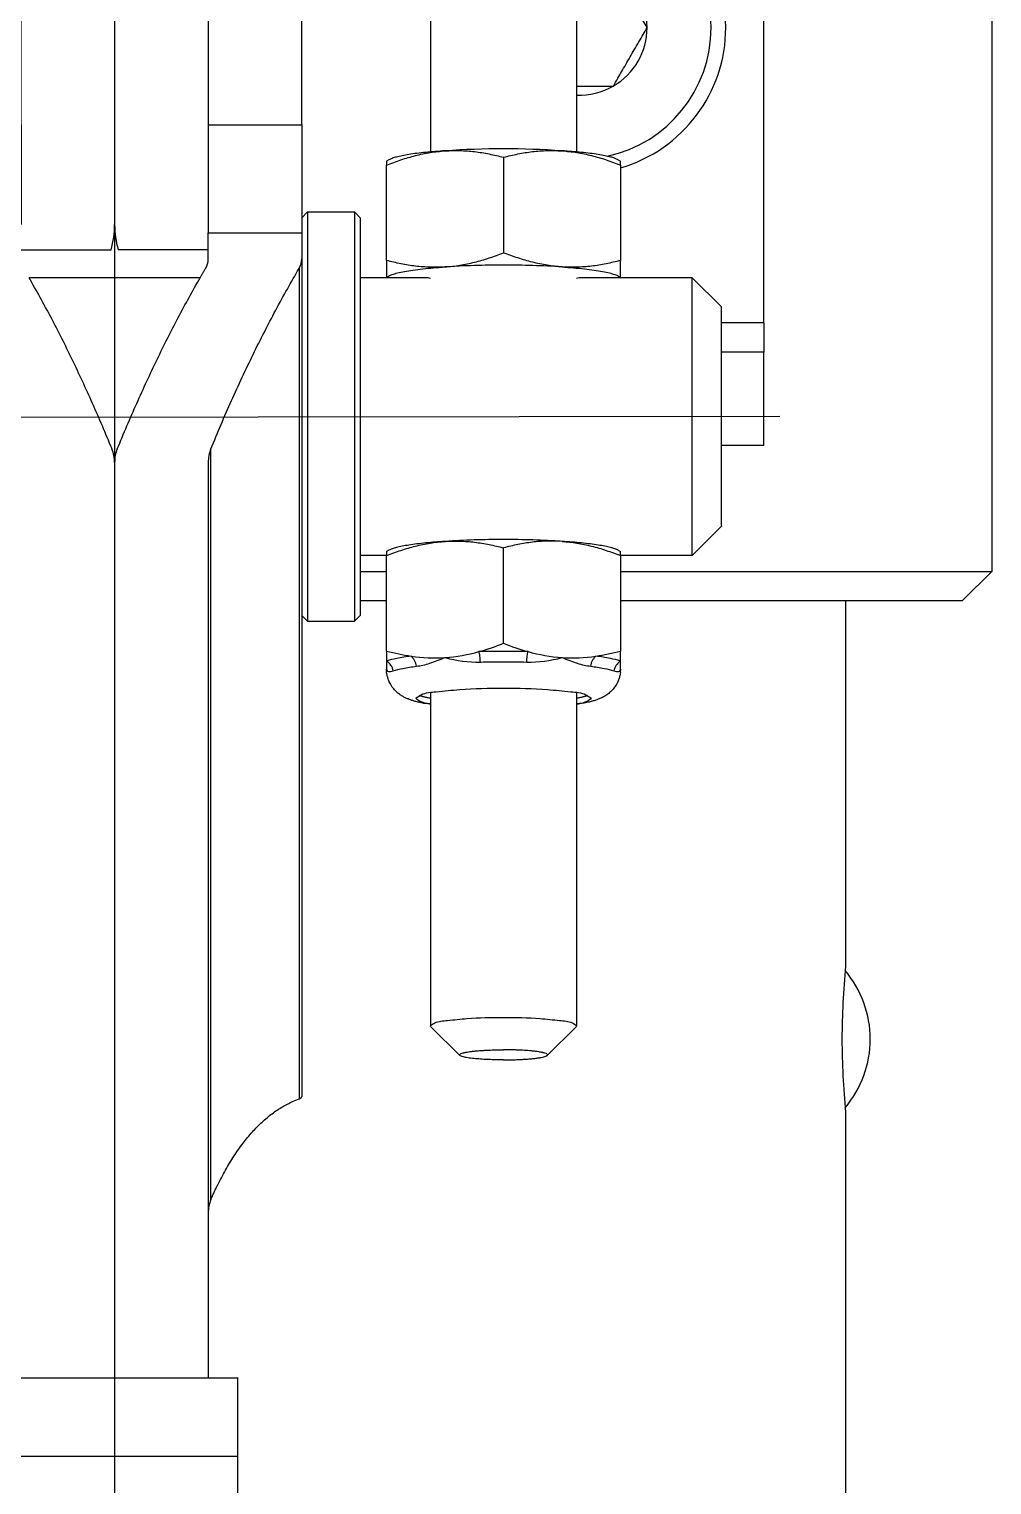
# Model space of a CAD drawing. Header units: millimetres. Extents: x -73584 to -37571, y -61249 to -50748.
# Drawn here: x -50537.2 to -50504.28, y -54441 to -54391.21 of the extents above; entities that cross this region are included whole.
import ezdxf

# ---------------------------------------------------------------- set-up
doc = ezdxf.new("R2010")
doc.units = ezdxf.units.MM
doc.header["$LTSCALE"] = 200
doc.linetypes.add('DOT_CENTER', pattern=[14, 12, -1, 0, -1])
doc.layers.add('1', color=7, linetype='Continuous')

# ---------------------------------------------------------------- blocks, each defined once
blk = doc.blocks.new('23-D0511-A_CLAMP-WASHER_Absen-M2_9__7', base_point=(459.095, -13.27))
at = {"color": 7, "linetype": 'Continuous'}
for p, q in [((459.295, -11.27), (459.095, -11.47)), ((459.295, -11.27), (459.8, -11.27)), ((459.8, -11.27), (461.345, -11.27)), ((461.345, -11.27), (464.8, -11.27)), ((464.8, -11.27), (465.1, -11.27)), ((465.1, -11.27), (466.095, -11.27)), ((466.095, -11.27), (472.895, -11.27)), ((472.895, -11.27), (473.095, -11.47)), ((459.095, -11.47), (461.245, -11.47)), ((459.095, -13.07), (459.095, -11.47)), ((461.245, -11.47), (461.345, -11.47)), ((461.345, -11.47), (466.095, -11.47)), ((466.095, -11.47), (470.945, -11.47)), ((470.945, -11.47), (473.095, -11.47)), ((473.095, -13.07), (473.095, -11.47)), ((459.095, -13.07), (461.245, -13.07)), ((459.295, -13.27), (459.095, -13.07)), ((466.095, -13.27), (459.295, -13.27)), ((461.245, -13.07), (461.345, -13.07)), ((461.345, -13.07), (466.095, -13.07)), ((466.095, -13.07), (470.945, -13.07)), ((471.487, -13.27), (466.095, -13.27)), ((470.945, -13.07), (473.095, -13.07)), ((471.591, -13.27), (471.487, -13.27)), ((472.383, -13.27), (471.591, -13.27)), ((472.895, -13.27), (472.383, -13.27)), ((472.895, -13.27), (473.095, -13.07))]:
    blk.add_line(p, q, dxfattribs=at)
at = {"layer": '1', "color": 1, "linetype": 'DOT_CENTER'}
blk.add_line((466.095, -42.42), (466.046, 2.074), dxfattribs=at)
blk = doc.blocks.new('LOW-HEAD-SOCKET-CAP-SCREW_DIN-7984_M6x10_A2-70_STAINLESS-STEEL_2__11', base_point=(474.6, -40.57))
at = {"color": 7, "linetype": 'Continuous'}
for start, end in [(270, 1.146), (196.2602, 270)]:
    blk.add_arc((479.4, -35.57), 5, start, end, dxfattribs=at)
blk = doc.blocks.new('23-D0511-A_CLAMP-WASHER_Absen-M2_9_2__12', base_point=(459.095, -28.07))
at = {"color": 7, "linetype": 'Continuous'}
for p, q in [((459.295, -26.07), (459.095, -26.27)), ((461.245, -26.27), (459.095, -26.27)), ((459.095, -26.27), (459.095, -27.87)), ((466.095, -26.07), (459.295, -26.07)), ((466.095, -26.27), (461.245, -26.27)), ((471.487, -26.07), (466.095, -26.07)), ((470.845, -26.27), (466.095, -26.27)), ((470.945, -26.27), (470.845, -26.27)), ((471.493, -26.27), (470.945, -26.27)), ((472.383, -26.07), (471.487, -26.07)), ((473.095, -26.27), (471.493, -26.27)), ((472.895, -26.07), (472.383, -26.07)), ((472.895, -26.07), (473.095, -26.27)), ((473.095, -26.27), (473.095, -27.87)), ((461.245, -27.87), (459.095, -27.87)), ((459.295, -28.07), (459.095, -27.87)), ((466.095, -27.87), (461.245, -27.87)), ((470.845, -27.87), (466.095, -27.87)), ((470.945, -27.87), (470.845, -27.87)), ((473.095, -27.87), (470.945, -27.87)), ((472.895, -28.07), (473.095, -27.87)), ((459.8, -28.07), (459.295, -28.07)), ((461.345, -28.07), (459.8, -28.07)), ((464.8, -28.07), (461.345, -28.07)), ((465.1, -28.07), (464.8, -28.07)), ((466.095, -28.07), (465.1, -28.07)), ((470.845, -28.07), (466.095, -28.07)), ((472.895, -28.07), (470.845, -28.07))]:
    blk.add_line(p, q, dxfattribs=at)
blk = doc.blocks.new('DEFAULT_5__13', base_point=(384.47, -31.37))
at = {"color": 7, "linetype": 'Continuous'}
for p, q in [((384.479, -7.97), (389.679, -7.97)), ((384.47, -12.38), (384.47, -15.47)), ((389.688, -14.47), (389.688, -12.38)), ((390.689, -15.47), (430.533, -15.47)), ((433.198, -15.47), (430.533, -15.47)), ((433.198, -15.47), (433.223, -15.47)), ((433.223, -15.47), (433.221, -16.47)), ((433.2, -22.87), (433.2, -16.47)), ((433.221, -22.87), (433.223, -23.87)), ((384.47, -26.96), (384.47, -23.87)), ((430.533, -23.87), (390.689, -23.87)), ((433.198, -23.87), (430.533, -23.87)), ((433.223, -23.87), (433.198, -23.87)), ((389.688, -26.96), (389.688, -24.87)), ((384.479, -31.365), (389.679, -31.37))]:
    blk.add_line(p, q, dxfattribs=at)
at = {"color": 140, "linetype": 'Continuous'}
for p, q in [((385.472, -12.38), (388.672, -12.38)), ((430.535, -16.47), (430.535, -22.87)), ((388.672, -26.96), (385.472, -26.96))]:
    blk.add_line(p, q, dxfattribs=at)
at = {"color": 7, "linetype": 'Continuous'}
for centre, radius, start, end in [((390.688, -14.47), 1, 180.0044, 270.0044), ((389.67, -15.47), 5.2, 180, 233.871), ((389.67, -23.87), 5.2, 126.129, 180), ((390.688, -24.87), 1, 89.9956, 179.9956)]:
    blk.add_arc(centre, radius, start, end, dxfattribs=at)
for points in [[(384.479, -7.97), (384.479, -7.971), (384.479, -7.977), (384.479, -7.984), (384.478, -7.998), (384.478, -8.034), (384.477, -8.084), (384.477, -8.172), (384.476, -8.284), (384.475, -8.419), (384.475, -8.574), (384.474, -8.749), (384.474, -8.94), (384.473, -9.146), (384.473, -9.364), (384.472, -9.592), (384.472, -10.067), (384.471, -10.554), (384.471, -11.039), (384.471, -11.394), (384.47, -11.737), (384.47, -12.067), (384.47, -12.38)], [(389.679, -7.97), (389.679, -7.971), (389.68, -7.979), (389.68, -7.987), (389.68, -8.004), (389.681, -8.047), (389.682, -8.106), (389.682, -8.208), (389.683, -8.337), (389.684, -8.489), (389.684, -8.698), (389.685, -8.933), (389.686, -9.187), (389.686, -9.455), (389.687, -9.734), (389.687, -10.209), (389.688, -10.684), (389.688, -11.145), (389.688, -11.585), (389.688, -11.997), (389.688, -12.38)], [(384.47, -26.96), (384.47, -27.273), (384.47, -27.603), (384.471, -27.946), (384.471, -28.301), (384.471, -28.786), (384.472, -29.273), (384.472, -29.748), (384.473, -29.976), (384.473, -30.194), (384.474, -30.4), (384.474, -30.591), (384.475, -30.766), (384.475, -30.921), (384.476, -31.056), (384.477, -31.168), (384.477, -31.256), (384.478, -31.306), (384.478, -31.342), (384.479, -31.354), (384.479, -31.358), (384.479, -31.364), (384.479, -31.365)], [(389.688, -26.96), (389.688, -27.343), (389.688, -27.755), (389.688, -28.195), (389.688, -28.656), (389.687, -29.131), (389.687, -29.606), (389.686, -29.885), (389.686, -30.153), (389.685, -30.407), (389.684, -30.642), (389.684, -30.851), (389.683, -31.003), (389.682, -31.132), (389.682, -31.234), (389.681, -31.293), (389.68, -31.336), (389.68, -31.35), (389.68, -31.356), (389.679, -31.368), (389.679, -31.37)]]:
    blk.add_spline(points, degree=3, dxfattribs=at)
blk = doc.blocks.new('DEFAULT_4__16', base_point=(470.845, -36.97))
at = {"color": 7, "linetype": 'Continuous'}
for p, q in [((471.434, -28.97), (470.902, -28.97)), ((471.434, -28.97), (474.166, -28.97)), ((474.166, -28.97), (474.698, -28.97)), ((474.879, -29.051), (474.833, -28.97)), ((473.9, -32.97), (471.7, -32.97)), ((470.902, -36.97), (471.434, -36.97)), ((474.166, -36.97), (471.434, -36.97)), ((474.698, -36.97), (474.166, -36.97)), ((474.879, -36.889), (474.833, -36.97))]:
    blk.add_line(p, q, dxfattribs=at)
blk.add_arc((445.076, -32.97), 30.175, 356.1997, 3.8003, dxfattribs=at)
for points in [[(470.902, -28.97), (470.872, -28.97), (470.845, -28.97)], [(474.787, -28.97), (474.747, -28.97), (474.698, -28.97)], [(474.833, -28.97), (474.815, -28.97), (474.797, -28.97), (474.792, -28.97), (474.787, -28.97)], [(475.185, -30.97), (475.16, -30.629), (475.13, -30.305), (475.096, -30.006), (475.058, -29.736), (475.016, -29.502), (474.972, -29.309), (474.926, -29.158), (474.879, -29.051)], [(474.879, -36.889), (474.926, -36.782), (474.972, -36.632), (475.016, -36.438), (475.058, -36.204), (475.096, -35.934), (475.13, -35.635), (475.16, -35.311), (475.185, -34.97)], [(470.845, -36.97), (470.872, -36.97), (470.902, -36.97)], [(474.698, -36.97), (474.747, -36.97), (474.787, -36.97)], [(474.787, -36.97), (474.79, -36.97), (474.794, -36.97), (474.815, -36.97), (474.833, -36.97)]]:
    blk.add_spline(points, degree=3, dxfattribs=at)
blk = doc.blocks.new('DEFAULT_2__17', base_point=(457.356, -36.97))
at = {"color": 7, "linetype": 'Continuous'}
for p, q in [((457.734, -28.97), (457.492, -28.97)), ((458.075, -28.97), (457.734, -28.97)), ((458.075, -28.97), (459.8, -28.97)), ((459.8, -28.97), (460.756, -28.97)), ((460.756, -28.97), (461.339, -28.97)), ((458.341, -32.97), (460.49, -32.97)), ((457.492, -36.97), (457.734, -36.97)), ((457.734, -36.97), (458.075, -36.97)), ((459.8, -36.97), (458.075, -36.97)), ((460.756, -36.97), (459.8, -36.97)), ((461.339, -36.97), (460.756, -36.97))]:
    blk.add_line(p, q, dxfattribs=at)
for points in [[(457.356, -28.97), (457.368, -28.972), (457.374, -28.97)], [(457.374, -28.97), (457.385, -28.973), (457.396, -28.978)], [(457.396, -28.978), (457.402, -28.974), (457.408, -28.97)], [(457.408, -28.97), (457.433, -28.97), (457.455, -28.97)], [(457.492, -28.97), (457.472, -28.97), (457.455, -28.97)], [(461.376, -28.97), (461.358, -28.97), (461.339, -28.97)], [(461.423, -28.97), (461.401, -28.97), (461.376, -28.97)], [(457.356, -36.97), (457.365, -36.97), (457.374, -36.97)], [(457.374, -36.97), (457.389, -36.97), (457.408, -36.97)], [(457.455, -36.97), (457.433, -36.97), (457.408, -36.97)], [(457.455, -36.97), (457.473, -36.97), (457.492, -36.97)], [(461.339, -36.97), (461.358, -36.97), (461.376, -36.97)], [(461.376, -36.97), (461.401, -36.97), (461.423, -36.97)]]:
    blk.add_spline(points, degree=3, dxfattribs=at)
blk = doc.blocks.new('DEFAULT_7__18', base_point=(461.339, -40.42))
at = {"color": 7, "linetype": 'Continuous'}
for p, q in [((462.345, 1.08), (461.345, 0.08)), ((462.345, 1.08), (462.37, 1.08)), ((464.8, 1.08), (462.37, 1.08)), ((465.1, 1.08), (464.8, 1.08)), ((468.3, 1.08), (465.1, 1.08)), ((469.82, 1.08), (468.3, 1.08)), ((469.845, 1.08), (469.82, 1.08)), ((469.845, 1.08), (470.845, 0.08)), ((470.813, 0.08), (461.345, 0.08)), ((461.345, -2.37), (461.345, 0.08)), ((470.845, 0.08), (470.813, 0.08)), ((470.845, -2.37), (470.845, 0.08)), ((470.845, -3.726), (470.845, -2.37)), ((470.845, -11.27), (470.845, -9.014)), ((461.345, -11.27), (461.345, -10.37)), ((470.845, -22.595), (470.845, -16.745)), ((461.339, -28.97), (461.345, -28.07)), ((470.845, -28.97), (470.845, -28.07)), ((470.845, -30.326), (470.845, -28.97)), ((470.845, -36.97), (470.845, -35.614)), ((461.345, -39.42), (461.339, -36.97)), ((470.845, -39.42), (470.845, -36.97)), ((461.345, -39.42), (470.813, -39.42)), ((462.345, -40.42), (461.345, -39.42)), ((469.845, -40.42), (470.845, -39.42)), ((470.813, -39.42), (470.845, -39.42)), ((462.37, -40.42), (462.345, -40.42)), ((462.37, -40.42), (464.8, -40.42)), ((464.8, -40.42), (465.1, -40.42)), ((465.1, -40.42), (468.3, -40.42)), ((468.3, -40.42), (469.82, -40.42)), ((469.82, -40.42), (469.845, -40.42))]:
    blk.add_line(p, q, dxfattribs=at)
for points in [[(470.821, -3.87), (470.839, -3.787), (470.845, -3.726)], [(470.845, -9.014), (470.839, -8.953), (470.821, -8.87)], [(470.821, -30.47), (470.839, -30.387), (470.845, -30.326)], [(470.845, -35.614), (470.839, -35.553), (470.821, -35.47)]]:
    blk.add_spline(points, degree=3, dxfattribs=at)
blk = doc.blocks.new('DEFAULT_8__20', base_point=(433.2, -26.07))
at = {"color": 7, "linetype": 'Continuous'}
for p, q in [((433.2, -22.87), (433.221, -22.87)), ((438.859, -22.87), (433.221, -22.87)), ((444.302, -22.87), (442.84, -22.87)), ((455.611, -22.87), (444.302, -22.87)), ((464.52, -22.87), (455.611, -22.87)), ((471.487, -22.87), (471.8, -22.87)), ((471.8, -22.87), (472.383, -22.87)), ((472.665, -22.87), (472.383, -22.87)), ((476.072, -22.87), (472.665, -22.87)), ((488.005, -22.87), (476.072, -22.87)), ((442.663, -25.756), (442.758, -25.98)), ((444.302, -26.07), (442.84, -26.07)), ((455.611, -26.07), (444.302, -26.07)), ((459.295, -26.07), (455.611, -26.07)), ((466.095, -26.07), (459.295, -26.07)), ((471.487, -26.07), (466.095, -26.07)), ((472.383, -26.07), (471.487, -26.07)), ((472.895, -26.07), (472.383, -26.07)), ((476.072, -26.07), (472.895, -26.07)), ((476.072, -26.07), (487.05, -26.07))]:
    blk.add_line(p, q, dxfattribs=at)
for centre, radius, start, end in [((464.525, -18.435), 1.235, 269.772, 292.0728), ((464.525, -20.905), 1.235, 67.9272, 90.228), ((438.872, -24.012), 1.142, 67.0218, 90.6463), ((471.493, -22.229), 0.641, 239.1633, 269.4443)]:
    blk.add_arc(centre, radius, start, end, dxfattribs=at)
for points in [[(464.989, -19.58), (465.775, -19.25), (466.547, -18.913), (467.304, -18.569), (468.045, -18.218), (468.77, -17.86), (469.479, -17.495), (470.17, -17.123), (470.845, -16.745)], [(464.989, -19.761), (465.775, -20.09), (466.547, -20.427), (467.304, -20.771), (468.045, -21.122), (468.77, -21.48), (469.479, -21.845), (470.17, -22.217), (470.845, -22.595)], [(470.845, -22.595), (470.885, -22.618), (470.925, -22.641), (470.965, -22.664), (471.005, -22.687), (471.045, -22.71), (471.085, -22.733), (471.125, -22.756), (471.165, -22.78)], [(439.318, -22.961), (439.379, -22.988), (439.441, -23.015), (439.502, -23.043), (439.562, -23.071), (439.622, -23.099), (439.682, -23.127), (439.741, -23.156), (439.8, -23.184)], [(439.8, -23.184), (440.321, -23.459), (440.801, -23.752), (441.238, -24.06), (441.627, -24.382), (441.966, -24.715), (442.252, -25.057), (442.485, -25.405), (442.663, -25.756)], [(442.758, -25.98), (442.768, -26), (442.778, -26.019), (442.788, -26.034), (442.798, -26.047), (442.808, -26.057), (442.819, -26.064), (442.829, -26.069), (442.84, -26.07)]]:
    blk.add_spline(points, degree=3, dxfattribs=at)
blk = doc.blocks.new('DEFAULT_9__21', base_point=(465.1, -41.87))
at = {"color": 7, "linetype": 'Continuous'}
for p, q in [((465.1, 2.53), (465.1, 1.08)), ((465.1, 2.53), (468.3, 2.53)), ((469.3, 2.53), (468.3, 2.53)), ((469.3, 2.53), (501.8, 2.53)), ((504.8, -0.47), (504.8, -3.87)), ((504.8, -8.87), (504.8, -15.47)), ((504.8, -15.47), (504.8, -16.47)), ((471.8, -16.47), (471.8, -19.549)), ((504.8, -16.47), (504.8, -19.67)), ((471.8, -22.87), (471.8, -19.791)), ((504.8, -19.67), (504.8, -22.87)), ((504.8, -22.87), (504.8, -23.87)), ((504.8, -23.87), (504.8, -30.47)), ((504.8, -35.47), (504.8, -38.87)), ((465.1, -41.87), (465.1, -40.42)), ((465.1, -41.87), (468.3, -41.87)), ((469.3, -41.87), (468.3, -41.87)), ((469.3, -41.87), (501.8, -41.87))]:
    blk.add_line(p, q, dxfattribs=at)
at = {"color": 140, "linetype": 'Continuous'}
for p, q in [((469.3, 2.53), (469.3, 1.08)), ((504.8, -15.47), (497.05, -15.47)), ((489.4, -19.67), (488.005, -19.67)), ((492.542, -19.67), (489.4, -19.67)), ((504.8, -23.87), (497.05, -23.87)), ((469.3, -41.87), (469.3, -40.42))]:
    blk.add_line(p, q, dxfattribs=at)
at = {"color": 7, "linetype": 'Continuous'}
for centre, radius, start, end in [((501.8, -0.47), 3, 0, 90), ((472.667, -16.495), 3.175, 254.1462, 269.9625), ((472.667, -22.845), 3.175, 90.0375, 105.8538), ((501.8, -38.87), 3, 270, 0)]:
    blk.add_arc(centre, radius, start, end, dxfattribs=at)
blk = doc.blocks.new('DEFAULT_6__22', base_point=(444.092, -35.47))
at = {"color": 7, "linetype": 'Continuous'}
for p, q in [((444.244, -31.48), (445.224, -30.487)), ((445.224, -30.487), (445.258, -30.47)), ((456.2, -30.47), (445.258, -30.47)), ((456.252, -30.47), (456.2, -30.47)), ((456.652, -30.47), (456.252, -30.47)), ((504.8, -30.47), (475.146, -30.47)), ((444.244, -34.46), (445.224, -35.453)), ((445.258, -35.47), (445.224, -35.453)), ((447.3, -35.47), (445.258, -35.47)), ((456.2, -35.47), (447.3, -35.47)), ((456.252, -35.47), (456.2, -35.47)), ((456.652, -35.47), (456.252, -35.47)), ((476.051, -35.47), (475.146, -35.47)), ((476.902, -35.47), (476.051, -35.47)), ((477.4, -35.47), (476.902, -35.47)), ((481.4, -35.47), (477.4, -35.47))]:
    blk.add_line(p, q, dxfattribs=at)
for points in [[(444.092, -32.97), (444.093, -32.783), (444.098, -32.577), (444.107, -32.355), (444.122, -32.126), (444.143, -31.904), (444.171, -31.708), (444.206, -31.56), (444.244, -31.48)], [(444.092, -32.97), (444.092, -33.037), (444.093, -33.107), (444.094, -33.18), (444.095, -33.255), (444.097, -33.333), (444.1, -33.413), (444.103, -33.495), (444.107, -33.579)], [(444.107, -33.579), (444.115, -33.722), (444.126, -33.866), (444.14, -34.005), (444.156, -34.136), (444.175, -34.252), (444.196, -34.348), (444.22, -34.419), (444.244, -34.46)]]:
    blk.add_spline(points, degree=3, dxfattribs=at)
blk = doc.blocks.new('23-B0027-A_CLAMP-HS-431-STAINLESS-STEEL__23', base_point=(384.47, -41.87))
for name, p in [('DEFAULT_9__21', (465.1, -41.87)), ('DEFAULT_7__18', (461.339, -40.42)), ('DEFAULT_6__22', (444.092, -35.47)), ('DEFAULT_5__13', (384.47, -31.37)), ('DEFAULT_8__20', (433.2, -26.07)), ('DEFAULT_2__17', (457.356, -36.97)), ('DEFAULT_4__16', (470.845, -36.97))]:
    blk.add_blockref(name, p)
blk = doc.blocks.new('23-A0267-A_CLAMP_STACKING_Absen_2__24', base_point=(384.47, -41.87))
for name, p in [('23-B0027-A_CLAMP-HS-431-STAINLESS-STEEL__23', (384.47, -41.87)), ('23-D0511-A_CLAMP-WASHER_Absen-M2_9__7', (459.095, -13.27)), ('23-D0511-A_CLAMP-WASHER_Absen-M2_9_2__12', (459.095, -28.07)), ('LOW-HEAD-SOCKET-CAP-SCREW_DIN-7984_M6x10_A2-70_STAINLESS-STEEL_2__11', (474.6, -40.57))]:
    blk.add_blockref(name, p)
blk = doc.blocks.new('DOWEL-PIN_DIN-7_Ø5h8x12_ALUMINUM_2__25', base_point=(442.456, -45.512))
at = {"color": 7, "linetype": 'Continuous'}
for start, end in [(229.8274, 270), (270, 310.1726)]:
    blk.add_arc((444.8, -41.879), 3.633, start, end, dxfattribs=at)
blk = doc.blocks.new('23-D0473-A_TUBE-1m-Ø50xS4-LADDER_STACKING_Absen__29', base_point=(-453.2, -44.67))
at = {"color": 7, "linetype": 'Continuous'}
for p, q in [((459.8, -28.07), (459.8, -28.97)), ((459.8, -36.97), (459.8, -40.62)), ((459.8, -40.62), (459.8, -44.67)), ((-422.7, -44.67), (442.3, -44.67)), ((447.3, -44.67), (459.8, -44.67))]:
    blk.add_line(p, q, dxfattribs=at)
for centre, start, end in [((444.806, -69.668), 90.0141, 95.725), ((444.794, -69.668), 84.275, 89.9859)]:
    blk.add_arc(centre, 25.124, start, end, dxfattribs=at)
blk = doc.blocks.new('23-D0472-A_BACK-LADDER_STACKING_Absen__30', base_point=(-490.2, -49.67))
at = {"layer": '1', "color": 1, "linetype": 'DOT_CENTER'}
blk.add_line((511.8, -19.67), (-492.2, -19.67), dxfattribs=at)
blk = doc.blocks.new('23-D0471-A_MALE-KINGPIN_STACKING_Absen__31', base_point=(459.8, -49.67))
at = {"color": 7, "linetype": 'Continuous'}
for p, q in [((459.8, -28.07), (459.8, -28.97)), ((460.8, -28.07), (460.8, -28.97)), ((459.8, -36.97), (459.8, -40.62)), ((460.8, -36.97), (460.8, -49.67)), ((459.8, -40.62), (459.8, -44.67)), ((459.8, -44.67), (459.8, -48.67)), ((459.8, -48.67), (460.8, -49.67)), ((508.8, -49.67), (460.8, -49.67))]:
    blk.add_line(p, q, dxfattribs=at)
blk = doc.blocks.new('PH_23_LADDER-1m-KOLOM_STACKING_Absen__32', base_point=(-490.2, -49.67))
for name, p in [('23-D0472-A_BACK-LADDER_STACKING_Absen__30', (-490.2, -49.67)), ('23-D0471-A_MALE-KINGPIN_STACKING_Absen__31', (459.8, -49.67)), ('23-D0473-A_TUBE-1m-Ø50xS4-LADDER_STACKING_Absen__29', (-453.2, -44.67)), ('DOWEL-PIN_DIN-7_Ø5h8x12_ALUMINUM_2__25', (442.456, -45.512))]:
    blk.add_blockref(name, p)
blk = doc.blocks.new('23-A0235-B_WELDING-ASSEMBLY_LADDER-1m_STACKING_Absen__41', base_point=(-490.2, -49.67))
blk.add_blockref('PH_23_LADDER-1m-KOLOM_STACKING_Absen__32', (-490.2, -49.67))
blk = doc.blocks.new('LOW-HEAD-SOCKET-CAP-SCREW_DIN-7984_M6x10_A2-70_STAINLESS-STEEL_4__45', base_point=(474.6, -40.57))
at = {"color": 7, "linetype": 'Continuous'}
for radius, start, end in [(2.309, 177.5182, 210), (5, 270, 1.146), (2.309, 330, 2.4818), (2.309, 210, 270), (2.309, 270, 330), (5, 196.2602, 270)]:
    blk.add_arc((479.4, -35.57), radius, start, end, dxfattribs=at)
at = {"color": 140, "linetype": 'Continuous'}
for start, end in [(270, 1.2733), (192.1089, 270)]:
    blk.add_arc((479.4, -35.57), 4.5, start, end, dxfattribs=at)
at = {"color": 7, "linetype": 'Continuous'}
for points in [[(477.4, -35.47), (477.4, -35.52), (477.4, -35.57), (477.4, -35.836), (477.4, -36.167), (477.4, -36.471), (477.4, -36.725)], [(481.4, -36.725), (481.4, -36.455), (481.4, -36.168), (481.4, -35.878), (481.4, -35.57), (481.4, -35.52), (481.4, -35.47)], [(477.4, -36.725), (477.675, -36.883), (477.882, -37.003), (478.135, -37.149), (478.4, -37.302), (478.64, -37.441), (478.917, -37.601), (479.164, -37.743), (479.4, -37.879)], [(479.4, -37.879), (479.636, -37.743), (479.883, -37.601), (480.127, -37.46), (480.4, -37.302), (480.665, -37.149), (480.918, -37.003), (481.12, -36.886), (481.4, -36.725)]]:
    blk.add_spline(points, degree=3, dxfattribs=at)
blk = doc.blocks.new('23-D0511-A_CLAMP-WASHER_Absen-M2_9__46', base_point=(459.095, -28.07))
at = {"color": 7, "linetype": 'Continuous'}
for p, q in [((459.295, -26.07), (459.095, -26.27)), ((461.245, -26.27), (459.095, -26.27)), ((459.095, -26.27), (459.095, -27.87)), ((466.095, -26.07), (459.295, -26.07)), ((466.095, -26.27), (461.245, -26.27)), ((471.487, -26.07), (466.095, -26.07)), ((470.845, -26.27), (466.095, -26.27)), ((470.945, -26.27), (470.845, -26.27)), ((471.493, -26.27), (470.945, -26.27)), ((472.383, -26.07), (471.487, -26.07)), ((473.095, -26.27), (471.493, -26.27)), ((472.895, -26.07), (472.383, -26.07)), ((472.895, -26.07), (473.095, -26.27)), ((473.095, -26.27), (473.095, -27.87)), ((461.245, -27.87), (459.095, -27.87)), ((459.295, -28.07), (459.095, -27.87)), ((466.095, -27.87), (461.245, -27.87)), ((470.845, -27.87), (466.095, -27.87)), ((470.945, -27.87), (470.845, -27.87)), ((473.095, -27.87), (470.945, -27.87)), ((472.895, -28.07), (473.095, -27.87)), ((459.8, -28.07), (459.295, -28.07)), ((461.345, -28.07), (459.8, -28.07)), ((464.8, -28.07), (461.345, -28.07)), ((465.1, -28.07), (464.8, -28.07)), ((466.095, -28.07), (465.1, -28.07)), ((470.845, -28.07), (466.095, -28.07)), ((472.895, -28.07), (470.845, -28.07))]:
    blk.add_line(p, q, dxfattribs=at)
blk = doc.blocks.new('DEFAULT_5__48', base_point=(384.47, -31.37))
at = {"color": 7, "linetype": 'Continuous'}
for p, q in [((384.479, -7.97), (389.679, -7.97)), ((384.47, -12.38), (384.47, -15.47)), ((389.67, -12.38), (389.67, -14.47)), ((389.688, -14.47), (389.688, -12.38)), ((390.67, -15.47), (390.689, -15.47)), ((390.689, -15.47), (430.533, -15.47)), ((433.198, -15.47), (430.533, -15.47)), ((433.198, -15.47), (433.223, -15.47)), ((433.2, -16.47), (433.198, -15.47)), ((433.223, -15.47), (433.221, -16.47)), ((433.221, -16.47), (433.2, -16.47)), ((433.2, -22.87), (433.2, -16.47)), ((433.198, -23.87), (433.2, -22.87)), ((433.2, -22.87), (433.221, -22.87)), ((433.221, -22.87), (433.223, -23.87)), ((384.47, -26.96), (384.47, -23.87)), ((390.689, -23.87), (390.67, -23.87)), ((430.533, -23.87), (390.689, -23.87)), ((433.198, -23.87), (430.533, -23.87)), ((433.223, -23.87), (433.198, -23.87)), ((389.67, -24.87), (389.67, -26.96)), ((389.688, -26.96), (389.688, -24.87)), ((384.479, -31.365), (389.679, -31.37))]:
    blk.add_line(p, q, dxfattribs=at)
at = {"color": 140, "linetype": 'Continuous'}
for p, q in [((384.47, -12.38), (385.472, -12.38)), ((385.472, -12.38), (388.672, -12.38)), ((388.672, -12.38), (389.67, -12.38)), ((389.688, -14.47), (389.67, -14.47)), ((430.533, -15.47), (430.535, -16.47)), ((430.535, -16.47), (430.535, -22.87)), ((430.535, -22.87), (430.533, -23.87)), ((389.67, -24.87), (389.688, -24.87)), ((385.472, -26.96), (384.47, -26.96)), ((388.672, -26.96), (385.472, -26.96)), ((389.67, -26.96), (388.672, -26.96))]:
    blk.add_line(p, q, dxfattribs=at)
at = {"color": 7, "linetype": 'Continuous'}
for centre, radius, start, end in [((390.67, -14.47), 1, 179.9999, 269.9999), ((390.688, -14.47), 1, 180.0044, 270.0044), ((389.67, -15.47), 5.2, 180, 233.871), ((389.67, -23.87), 5.2, 126.129, 180), ((390.67, -24.87), 1, 90.0001, 180.0001), ((390.688, -24.87), 1, 89.9956, 179.9956)]:
    blk.add_arc(centre, radius, start, end, dxfattribs=at)
for points in [[(384.479, -7.97), (384.479, -7.971), (384.479, -7.977), (384.479, -7.984), (384.478, -7.998), (384.478, -8.034), (384.477, -8.084), (384.477, -8.172), (384.476, -8.284), (384.475, -8.419), (384.475, -8.574), (384.474, -8.749), (384.474, -8.94), (384.473, -9.146), (384.473, -9.364), (384.472, -9.592), (384.472, -10.067), (384.471, -10.554), (384.471, -11.039), (384.471, -11.394), (384.47, -11.737), (384.47, -12.067), (384.47, -12.38)], [(389.67, -12.38), (389.67, -11.997), (389.67, -11.585), (389.671, -11.145), (389.671, -10.684), (389.671, -10.209), (389.672, -9.734), (389.673, -9.455), (389.673, -9.187), (389.674, -8.933), (389.674, -8.698), (389.675, -8.489), (389.677, -8.337), (389.68, -8.208), (389.682, -8.106), (389.681, -8.047), (389.68, -8.004), (389.68, -7.987), (389.68, -7.979), (389.679, -7.971), (389.679, -7.97)], [(389.679, -7.97), (389.679, -7.971), (389.68, -7.979), (389.68, -7.987), (389.68, -8.004), (389.681, -8.047), (389.682, -8.106), (389.682, -8.208), (389.683, -8.337), (389.684, -8.489), (389.684, -8.698), (389.685, -8.933), (389.686, -9.187), (389.686, -9.455), (389.687, -9.734), (389.687, -10.209), (389.688, -10.684), (389.688, -11.145), (389.688, -11.585), (389.688, -11.997), (389.688, -12.38)], [(384.47, -26.96), (384.47, -27.273), (384.47, -27.603), (384.471, -27.946), (384.471, -28.301), (384.471, -28.786), (384.472, -29.273), (384.472, -29.748), (384.473, -29.976), (384.473, -30.194), (384.474, -30.4), (384.474, -30.591), (384.475, -30.766), (384.475, -30.921), (384.476, -31.056), (384.477, -31.168), (384.477, -31.256), (384.478, -31.306), (384.478, -31.342), (384.479, -31.354), (384.479, -31.358), (384.479, -31.364), (384.479, -31.365)], [(389.679, -31.37), (389.679, -31.368), (389.68, -31.356), (389.68, -31.35), (389.68, -31.336), (389.681, -31.293), (389.682, -31.234), (389.68, -31.132), (389.677, -31.003), (389.675, -30.851), (389.674, -30.642), (389.674, -30.407), (389.673, -30.153), (389.673, -29.885), (389.672, -29.606), (389.671, -29.131), (389.671, -28.656), (389.671, -28.195), (389.67, -27.755), (389.67, -27.343), (389.67, -26.96)], [(389.688, -26.96), (389.688, -27.343), (389.688, -27.755), (389.688, -28.195), (389.688, -28.656), (389.687, -29.131), (389.687, -29.606), (389.686, -29.885), (389.686, -30.153), (389.685, -30.407), (389.684, -30.642), (389.684, -30.851), (389.683, -31.003), (389.682, -31.132), (389.682, -31.234), (389.681, -31.293), (389.68, -31.336), (389.68, -31.35), (389.68, -31.356), (389.679, -31.368), (389.679, -31.37)]]:
    blk.add_spline(points, degree=3, dxfattribs=at)
blk = doc.blocks.new('DEFAULT_3__51', base_point=(470.845, -36.97))
at = {"color": 7, "linetype": 'Continuous'}
for p, q in [((471.434, -28.97), (470.902, -28.97)), ((471.434, -28.97), (474.166, -28.97)), ((474.166, -28.97), (474.698, -28.97)), ((474.879, -29.051), (474.833, -28.97)), ((473.9, -32.97), (471.7, -32.97)), ((474.963, -32.97), (473.9, -32.97)), ((470.902, -36.97), (471.434, -36.97)), ((474.166, -36.97), (471.434, -36.97)), ((474.698, -36.97), (474.166, -36.97)), ((474.879, -36.889), (474.833, -36.97))]:
    blk.add_line(p, q, dxfattribs=at)
for centre, radius, start, end in [((441.101, -32.899), 30.173, 359.8656, 3.6659), ((445.076, -32.97), 30.175, 356.1997, 3.8003), ((441.101, -33.041), 30.173, 356.3341, 0.1344)]:
    blk.add_arc(centre, radius, start, end, dxfattribs=at)
for points in [[(470.902, -28.97), (470.872, -28.97), (470.845, -28.97)], [(470.845, -28.979), (470.9, -29.041), (470.954, -29.162), (471.007, -29.343), (471.058, -29.581), (471.104, -29.871), (471.146, -30.206), (471.182, -30.575), (471.212, -30.97)], [(471.212, -30.97), (471.203, -30.463), (471.24, -29.96), (471.32, -29.461), (471.434, -28.97)], [(474.698, -28.97), (474.877, -29.462), (475.022, -29.959), (475.127, -30.462), (475.185, -30.97)], [(474.787, -28.97), (474.747, -28.97), (474.698, -28.97)], [(474.833, -28.97), (474.815, -28.97), (474.797, -28.97), (474.792, -28.97), (474.787, -28.97)], [(475.185, -30.97), (475.16, -30.629), (475.13, -30.305), (475.096, -30.006), (475.058, -29.736), (475.016, -29.502), (474.972, -29.309), (474.926, -29.158), (474.879, -29.051)], [(471.212, -30.97), (471.27, -31.478), (471.375, -31.982), (471.52, -32.478), (471.7, -32.97)], [(475.185, -30.97), (475.194, -31.477), (475.157, -31.98), (475.077, -32.479), (474.963, -32.97)], [(471.212, -34.97), (471.27, -34.464), (471.375, -33.96), (471.52, -33.461), (471.7, -32.97)], [(474.963, -32.97), (475.077, -33.462), (475.157, -33.959), (475.194, -34.462), (475.185, -34.97)], [(471.212, -34.97), (471.182, -35.365), (471.146, -35.734), (471.104, -36.069), (471.058, -36.359), (471.007, -36.597), (470.954, -36.778), (470.9, -36.899), (470.845, -36.961)], [(471.434, -36.97), (471.32, -36.478), (471.24, -35.982), (471.203, -35.478), (471.212, -34.97)], [(475.185, -34.97), (475.127, -35.477), (475.022, -35.98), (474.877, -36.479), (474.698, -36.97)], [(474.879, -36.889), (474.926, -36.782), (474.972, -36.632), (475.016, -36.438), (475.058, -36.204), (475.096, -35.934), (475.13, -35.635), (475.16, -35.311), (475.185, -34.97)], [(470.845, -36.97), (470.872, -36.97), (470.902, -36.97)], [(474.698, -36.97), (474.747, -36.97), (474.787, -36.97)], [(474.787, -36.97), (474.79, -36.97), (474.794, -36.97), (474.815, -36.97), (474.833, -36.97)]]:
    blk.add_spline(points, degree=3, dxfattribs=at)
blk = doc.blocks.new('DEFAULT_1__52', base_point=(456.252, -36.97))
at = {"color": 7, "linetype": 'Continuous'}
for p, q in [((457.734, -28.97), (457.492, -28.97)), ((458.075, -28.97), (457.734, -28.97)), ((458.075, -28.97), (459.8, -28.97)), ((459.8, -28.97), (460.756, -28.97)), ((460.756, -28.97), (461.339, -28.97)), ((461.521, -29.051), (461.475, -28.97)), ((458.341, -32.97), (460.49, -32.97)), ((460.49, -32.97), (461.605, -32.97)), ((457.492, -36.97), (457.734, -36.97)), ((457.734, -36.97), (458.075, -36.97)), ((459.8, -36.97), (458.075, -36.97)), ((460.756, -36.97), (459.8, -36.97)), ((461.339, -36.97), (460.756, -36.97)), ((461.521, -36.889), (461.475, -36.97))]:
    blk.add_line(p, q, dxfattribs=at)
at = {"color": 140, "linetype": 'Continuous'}
for centre, radius, start, end in [((457.298, -28.687), 0.52, 280.9281, 326.9706), ((461.734, -32.076), 4.035, 164.0915, 181.4412), ((461.755, -33.861), 4.056, 178.6041, 195.8631), ((457.298, -37.253), 0.52, 33.0294, 79.0719)]:
    blk.add_arc(centre, radius, start, end, dxfattribs=at)
at = {"color": 7, "linetype": 'Continuous'}
for centre, radius, start, end in [((465.229, -30.889), 7.406, 164.9843, 171.6256), ((463.402, -30.619), 5.56, 171.6314, 183.6165), ((463.631, -30.56), 5.792, 184.057, 195.7226), ((431.716, -32.899), 30.173, 359.8656, 3.6659), ((465.937, -29.92), 8.185, 195.6632, 201.8777), ((465.937, -36.02), 8.185, 158.1223, 164.3368), ((431.716, -33.041), 30.173, 356.3341, 0.1344), ((463.631, -35.38), 5.792, 164.2774, 175.943), ((463.402, -35.321), 5.56, 176.3835, 188.3686), ((465.229, -35.051), 7.406, 188.3745, 195.0157)]:
    blk.add_arc(centre, radius, start, end, dxfattribs=at)
for points in [[(456.252, -30.47), (456.252, -30.466), (456.253, -30.463), (456.281, -30.288), (456.31, -30.135), (456.34, -30.003), (456.371, -29.889), (456.403, -29.79), (456.435, -29.705), (456.477, -29.61), (456.531, -29.511), (456.599, -29.409), (456.683, -29.309), (456.777, -29.22), (456.868, -29.15), (456.952, -29.099), (457.025, -29.063), (457.148, -29.016), (457.26, -28.987), (457.356, -28.97)], [(457.356, -28.97), (457.368, -28.972), (457.374, -28.97)], [(457.374, -28.97), (457.385, -28.973), (457.396, -28.978)], [(457.396, -28.978), (457.402, -28.974), (457.408, -28.97)], [(457.408, -28.97), (457.433, -28.97), (457.455, -28.97)], [(457.492, -28.97), (457.472, -28.97), (457.455, -28.97)], [(461.376, -28.97), (461.358, -28.97), (461.339, -28.97)], [(461.339, -28.97), (461.519, -29.462), (461.664, -29.959), (461.768, -30.462), (461.827, -30.97)], [(461.423, -28.97), (461.401, -28.97), (461.376, -28.97)], [(461.475, -28.97), (461.456, -28.97), (461.438, -28.97), (461.431, -28.97), (461.423, -28.97)], [(461.827, -30.97), (461.801, -30.629), (461.771, -30.305), (461.737, -30.006), (461.699, -29.736), (461.658, -29.502), (461.614, -29.309), (461.568, -29.158), (461.521, -29.051)], [(456.271, -30.47), (456.361, -30.099), (456.461, -29.97)], [(456.461, -29.97), (456.58, -30.153), (456.683, -30.669), (456.76, -31.47), (456.807, -32.97), (456.76, -34.47), (456.683, -35.271), (456.58, -35.787), (456.461, -35.97)], [(456.561, -30.097), (456.548, -30.132), (456.536, -30.17), (456.524, -30.212), (456.513, -30.257), (456.501, -30.306), (456.49, -30.358), (456.48, -30.413), (456.469, -30.47)], [(461.827, -30.97), (461.836, -31.477), (461.798, -31.98), (461.719, -32.479), (461.605, -32.97)], [(461.827, -34.97), (461.836, -34.462), (461.798, -33.959), (461.719, -33.462), (461.605, -32.97)], [(461.827, -34.97), (461.768, -35.477), (461.664, -35.98), (461.518, -36.479), (461.339, -36.97)], [(461.521, -36.889), (461.568, -36.782), (461.614, -36.632), (461.658, -36.438), (461.699, -36.204), (461.737, -35.934), (461.771, -35.635), (461.801, -35.311), (461.827, -34.97)], [(457.356, -36.97), (457.26, -36.953), (457.148, -36.924), (457.025, -36.877), (456.925, -36.826), (456.808, -36.746), (456.683, -36.631), (456.575, -36.497), (456.494, -36.362), (456.435, -36.235), (456.396, -36.131), (456.359, -36.008), (456.322, -35.861), (456.287, -35.687), (456.253, -35.481), (456.252, -35.475), (456.252, -35.47)], [(456.461, -35.97), (456.361, -35.841), (456.271, -35.47)], [(456.469, -35.47), (456.48, -35.527), (456.49, -35.582), (456.501, -35.634), (456.513, -35.683), (456.524, -35.728), (456.536, -35.77), (456.548, -35.809), (456.561, -35.843)], [(457.356, -36.97), (457.365, -36.97), (457.374, -36.97)], [(457.374, -36.97), (457.389, -36.97), (457.408, -36.97)], [(457.455, -36.97), (457.433, -36.97), (457.408, -36.97)], [(457.455, -36.97), (457.473, -36.97), (457.492, -36.97)], [(461.339, -36.97), (461.358, -36.97), (461.376, -36.97)], [(461.376, -36.97), (461.401, -36.97), (461.423, -36.97)], [(461.423, -36.97), (461.428, -36.97), (461.434, -36.97), (461.456, -36.97), (461.475, -36.97)]]:
    blk.add_spline(points, degree=3, dxfattribs=at)
at = {"color": 140, "linetype": 'Continuous'}
for points in [[(457.455, -28.97), (457.405, -28.986), (457.377, -29.032), (457.374, -29.103), (457.397, -29.197)], [(457.397, -29.197), (457.48, -29.524), (457.555, -29.99)], [(457.901, -29.81), (457.823, -29.317), (457.734, -28.97)], [(457.555, -29.99), (457.656, -29.965), (457.751, -29.926), (457.834, -29.873), (457.901, -29.81)], [(457.555, -29.99), (457.595, -30.214), (457.66, -30.452), (457.748, -30.705), (457.853, -30.97)], [(457.7, -32.178), (457.803, -32.171), (457.899, -32.161), (457.985, -32.147), (458.056, -32.13)], [(457.7, -32.178), (457.709, -32.97), (457.7, -33.763)], [(458.056, -33.81), (458.065, -32.97), (458.056, -32.13)], [(457.7, -33.763), (457.803, -33.769), (457.899, -33.779), (457.985, -33.793), (458.056, -33.81)], [(457.853, -34.97), (457.748, -35.235), (457.66, -35.488), (457.595, -35.726), (457.555, -35.951)], [(457.555, -35.951), (457.48, -36.416), (457.397, -36.743)], [(457.555, -35.951), (457.656, -35.975), (457.751, -36.014), (457.834, -36.067), (457.901, -36.13)], [(457.734, -36.97), (457.823, -36.623), (457.901, -36.13)], [(457.397, -36.743), (457.374, -36.837), (457.377, -36.908), (457.405, -36.954), (457.455, -36.97)]]:
    blk.add_spline(points, degree=3, dxfattribs=at)
blk = doc.blocks.new('DEFAULT_7__53', base_point=(461.339, -40.42))
at = {"color": 7, "linetype": 'Continuous'}
for p, q in [((462.345, 1.08), (461.345, 0.08)), ((462.345, 1.08), (462.37, 1.08)), ((464.8, 1.08), (462.37, 1.08)), ((465.1, 1.08), (464.8, 1.08)), ((468.3, 1.08), (465.1, 1.08)), ((469.82, 1.08), (468.3, 1.08)), ((469.845, 1.08), (469.82, 1.08)), ((469.845, 1.08), (470.845, 0.08)), ((470.813, 0.08), (461.345, 0.08)), ((461.345, -2.37), (461.345, 0.08)), ((470.845, 0.08), (470.813, 0.08)), ((470.845, -2.37), (470.845, 0.08)), ((470.845, -3.726), (470.845, -2.37)), ((470.845, -11.27), (470.845, -9.014)), ((461.345, -11.27), (461.345, -10.37)), ((470.845, -22.595), (470.845, -16.745)), ((461.339, -28.97), (461.345, -28.07)), ((470.845, -28.97), (470.845, -28.07)), ((470.845, -30.326), (470.845, -28.97)), ((470.845, -36.97), (470.845, -35.614)), ((461.345, -39.42), (461.339, -36.97)), ((470.845, -39.42), (470.845, -36.97)), ((461.345, -39.42), (470.813, -39.42)), ((462.345, -40.42), (461.345, -39.42)), ((469.845, -40.42), (470.845, -39.42)), ((470.813, -39.42), (470.845, -39.42)), ((462.37, -40.42), (462.345, -40.42)), ((462.37, -40.42), (464.8, -40.42)), ((464.8, -40.42), (465.1, -40.42)), ((465.1, -40.42), (468.3, -40.42)), ((468.3, -40.42), (469.82, -40.42)), ((469.82, -40.42), (469.845, -40.42))]:
    blk.add_line(p, q, dxfattribs=at)
for points in [[(470.821, -3.87), (470.839, -3.787), (470.845, -3.726)], [(470.845, -9.014), (470.839, -8.953), (470.821, -8.87)], [(470.821, -30.47), (470.839, -30.387), (470.845, -30.326)], [(470.845, -35.614), (470.839, -35.553), (470.821, -35.47)]]:
    blk.add_spline(points, degree=3, dxfattribs=at)
blk = doc.blocks.new('DEFAULT_8__55', base_point=(430.535, -26.07))
at = {"color": 140, "linetype": 'Continuous'}
for p, q in [((430.535, -16.47), (430.535, -22.87)), ((472.383, -22.87), (472.383, -26.07)), ((439.318, -22.961), (464.989, -22.961)), ((471.165, -25.98), (442.758, -25.98))]:
    blk.add_line(p, q, dxfattribs=at)
at = {"color": 7, "linetype": 'Continuous'}
for p, q in [((433.2, -22.87), (433.221, -22.87)), ((438.859, -22.87), (433.221, -22.87)), ((442.84, -22.87), (438.859, -22.87)), ((444.302, -22.87), (442.84, -22.87)), ((455.611, -22.87), (444.302, -22.87)), ((464.52, -22.87), (455.611, -22.87)), ((471.487, -22.87), (471.8, -22.87)), ((471.8, -22.87), (472.383, -22.87)), ((472.665, -22.87), (472.383, -22.87)), ((476.072, -22.87), (472.665, -22.87)), ((488.005, -22.87), (476.072, -22.87)), ((476.072, -22.87), (476.072, -26.07)), ((442.663, -25.756), (442.758, -25.98)), ((444.302, -26.07), (442.84, -26.07)), ((455.611, -26.07), (444.302, -26.07)), ((459.295, -26.07), (455.611, -26.07)), ((466.095, -26.07), (459.295, -26.07)), ((471.487, -26.07), (466.095, -26.07)), ((472.383, -26.07), (471.487, -26.07)), ((472.895, -26.07), (472.383, -26.07)), ((476.072, -26.07), (472.895, -26.07)), ((476.072, -26.07), (487.05, -26.07))]:
    blk.add_line(p, q, dxfattribs=at)
for centre, radius, start, end in [((464.525, -18.435), 1.235, 269.772, 292.0728), ((464.525, -20.905), 1.235, 67.9272, 90.228), ((438.872, -24.012), 1.142, 67.0218, 90.6463), ((464.525, -24.105), 1.235, 67.9272, 90.228), ((471.493, -22.229), 0.641, 239.1633, 269.4443), ((471.493, -25.429), 0.641, 239.1633, 269.4443)]:
    blk.add_arc(centre, radius, start, end, dxfattribs=at)
for points in [[(464.989, -19.58), (465.775, -19.25), (466.547, -18.913), (467.304, -18.569), (468.045, -18.218), (468.77, -17.86), (469.479, -17.495), (470.17, -17.123), (470.845, -16.745)], [(464.989, -19.761), (465.775, -20.09), (466.547, -20.427), (467.304, -20.771), (468.045, -21.122), (468.77, -21.48), (469.479, -21.845), (470.17, -22.217), (470.845, -22.595)], [(470.845, -22.595), (470.885, -22.618), (470.925, -22.641), (470.965, -22.664), (471.005, -22.687), (471.045, -22.71), (471.085, -22.733), (471.125, -22.756), (471.165, -22.78)], [(439.318, -22.961), (439.379, -22.988), (439.441, -23.015), (439.502, -23.043), (439.562, -23.071), (439.622, -23.099), (439.682, -23.127), (439.741, -23.156), (439.8, -23.184)], [(439.8, -23.184), (440.321, -23.459), (440.801, -23.752), (441.238, -24.06), (441.627, -24.382), (441.966, -24.715), (442.252, -25.057), (442.485, -25.405), (442.663, -25.756)], [(464.989, -22.961), (465.822, -23.31), (466.639, -23.668), (467.439, -24.034), (468.222, -24.408), (468.986, -24.79), (469.732, -25.179), (470.458, -25.576), (471.165, -25.98)], [(442.758, -25.98), (442.768, -26), (442.778, -26.019), (442.788, -26.034), (442.798, -26.047), (442.808, -26.057), (442.819, -26.064), (442.829, -26.069), (442.84, -26.07)]]:
    blk.add_spline(points, degree=3, dxfattribs=at)
blk = doc.blocks.new('DEFAULT_9__56', base_point=(465.1, -41.87))
at = {"color": 7, "linetype": 'Continuous'}
for p, q in [((465.1, 2.53), (465.1, 1.08)), ((465.1, 2.53), (468.3, 2.53)), ((469.3, 2.53), (468.3, 2.53)), ((468.3, 2.53), (468.3, 1.08)), ((469.3, 2.53), (501.8, 2.53)), ((504.8, -0.47), (504.8, -3.87)), ((504.8, -8.87), (504.8, -15.47)), ((504.8, -15.47), (504.8, -16.47)), ((471.8, -16.47), (471.8, -19.549)), ((476.072, -16.47), (472.665, -16.47)), ((476.072, -16.47), (488.005, -16.47)), ((488.005, -16.47), (489.4, -16.47)), ((489.4, -16.47), (491.811, -16.47)), ((491.811, -16.47), (492.52, -16.47)), ((492.52, -16.47), (492.542, -16.47)), ((492.542, -16.47), (494.2, -16.47)), ((494.2, -16.47), (497.05, -16.47)), ((498.8, -16.47), (497.05, -16.47)), ((504.8, -16.47), (498.8, -16.47)), ((504.8, -16.47), (504.8, -19.67)), ((471.8, -22.87), (471.8, -19.791)), ((504.8, -19.67), (504.8, -22.87)), ((476.072, -22.87), (472.665, -22.87)), ((488.005, -22.87), (476.072, -22.87)), ((489.4, -22.87), (488.005, -22.87)), ((491.811, -22.87), (489.4, -22.87)), ((492.52, -22.87), (491.811, -22.87)), ((492.52, -22.87), (492.542, -22.87)), ((492.542, -22.87), (494.2, -22.87)), ((494.2, -22.87), (497.05, -22.87)), ((498.8, -22.87), (497.05, -22.87)), ((504.8, -22.87), (498.8, -22.87)), ((504.8, -22.87), (504.8, -23.87)), ((504.8, -23.87), (504.8, -30.47)), ((504.8, -35.47), (504.8, -38.87)), ((465.1, -41.87), (465.1, -40.42)), ((468.3, -41.87), (468.3, -40.42)), ((465.1, -41.87), (468.3, -41.87)), ((469.3, -41.87), (468.3, -41.87)), ((469.3, -41.87), (501.8, -41.87))]:
    blk.add_line(p, q, dxfattribs=at)
at = {"color": 140, "linetype": 'Continuous'}
for p, q in [((469.3, 2.53), (469.3, 1.08)), ((504.8, -15.47), (497.05, -15.47)), ((488.005, -16.47), (488.005, -19.67)), ((492.542, -16.47), (492.542, -19.67)), ((498.8, -22.87), (498.8, -16.47)), ((489.4, -19.67), (488.005, -19.67)), ((488.005, -22.87), (488.005, -19.67)), ((492.542, -19.67), (489.4, -19.67)), ((492.542, -22.87), (492.542, -19.67)), ((504.8, -23.87), (497.05, -23.87)), ((469.3, -41.87), (469.3, -40.42))]:
    blk.add_line(p, q, dxfattribs=at)
at = {"color": 7, "linetype": 'Continuous'}
for centre, radius, start, end in [((501.8, -0.47), 3, 0, 90), ((472.667, -16.495), 3.175, 254.1462, 269.9625), ((472.667, -22.845), 3.175, 90.0375, 105.8538), ((501.8, -38.87), 3, 270, 0)]:
    blk.add_arc(centre, radius, start, end, dxfattribs=at)
blk = doc.blocks.new('DEFAULT_6__57', base_point=(444.092, -35.47))
at = {"color": 7, "linetype": 'Continuous'}
for p, q in [((444.244, -31.48), (445.224, -30.487)), ((445.224, -30.487), (445.258, -30.47)), ((456.2, -30.47), (445.258, -30.47)), ((456.252, -30.47), (456.2, -30.47)), ((456.652, -30.47), (456.252, -30.47)), ((504.8, -30.47), (475.146, -30.47)), ((444.244, -34.46), (445.224, -35.453)), ((445.258, -35.47), (445.224, -35.453)), ((447.3, -35.47), (445.258, -35.47)), ((456.2, -35.47), (447.3, -35.47)), ((456.252, -35.47), (456.2, -35.47)), ((456.652, -35.47), (456.252, -35.47)), ((476.051, -35.47), (475.146, -35.47)), ((476.902, -35.47), (476.051, -35.47)), ((477.4, -35.47), (476.902, -35.47)), ((481.4, -35.47), (477.4, -35.47))]:
    blk.add_line(p, q, dxfattribs=at)
for points in [[(445.258, -30.47), (445.357, -30.622), (445.442, -31.052), (445.507, -31.72), (445.545, -32.97), (445.507, -34.22), (445.442, -34.888), (445.357, -35.318), (445.258, -35.47)], [(444.092, -32.97), (444.093, -32.783), (444.098, -32.577), (444.107, -32.355), (444.122, -32.126), (444.143, -31.904), (444.171, -31.708), (444.206, -31.56), (444.244, -31.48)], [(444.244, -31.48), (444.246, -31.479), (444.253, -31.473), (444.28, -31.476), (444.307, -31.516), (444.333, -31.593), (444.342, -31.628), (444.353, -31.685), (444.367, -31.766), (444.382, -31.874), (444.397, -32.015), (444.405, -32.097), (444.413, -32.209), (444.422, -32.352), (444.429, -32.523), (444.435, -32.744), (444.437, -32.97)], [(444.092, -32.97), (444.092, -33.037), (444.093, -33.107), (444.094, -33.18), (444.095, -33.255), (444.097, -33.333), (444.1, -33.413), (444.103, -33.495), (444.107, -33.579)], [(444.244, -34.46), (444.246, -34.461), (444.253, -34.467), (444.28, -34.464), (444.307, -34.424), (444.333, -34.347), (444.342, -34.312), (444.353, -34.255), (444.367, -34.174), (444.382, -34.066), (444.397, -33.925), (444.416, -33.685), (444.429, -33.417), (444.434, -33.245), (444.436, -33.094), (444.437, -32.97)], [(444.107, -33.579), (444.115, -33.722), (444.126, -33.866), (444.14, -34.005), (444.156, -34.136), (444.175, -34.252), (444.196, -34.348), (444.22, -34.419), (444.244, -34.46)]]:
    blk.add_spline(points, degree=3, dxfattribs=at)
blk = doc.blocks.new('23-B0027-A_CLAMP-HS-431-STAINLESS-STEEL__58', base_point=(384.47, -41.87))
for name, p in [('DEFAULT_9__56', (465.1, -41.87)), ('DEFAULT_7__53', (461.339, -40.42)), ('DEFAULT_6__57', (444.092, -35.47)), ('DEFAULT_5__48', (384.47, -31.37)), ('DEFAULT_8__55', (430.535, -26.07)), ('DEFAULT_1__52', (456.252, -36.97)), ('DEFAULT_3__51', (470.845, -36.97))]:
    blk.add_blockref(name, p)
blk = doc.blocks.new('23-A0267-A_CLAMP_STACKING_Absen__59', base_point=(384.47, -41.87))
for name, p in [('23-B0027-A_CLAMP-HS-431-STAINLESS-STEEL__58', (384.47, -41.87)), ('23-D0511-A_CLAMP-WASHER_Absen-M2_9__46', (459.095, -28.07)), ('LOW-HEAD-SOCKET-CAP-SCREW_DIN-7984_M6x10_A2-70_STAINLESS-STEEL_4__45', (474.6, -40.57))]:
    blk.add_blockref(name, p)
blk = doc.blocks.new('23-A0225-B_LADDER-1m_STACKING_Absen__66', base_point=(-490.2, -49.67))
for name, p in [('23-A0235-B_WELDING-ASSEMBLY_LADDER-1m_STACKING_Absen__41', (-490.2, -49.67)), ('23-A0267-A_CLAMP_STACKING_Absen_2__24', (384.47, -41.87)), ('23-A0267-A_CLAMP_STACKING_Absen__59', (384.47, -41.87))]:
    blk.add_blockref(name, p)

msp = doc.modelspace()

# ---------------------------------------------------------------- block references
at = {"rotation": 90}
msp.add_blockref('23-A0225-B_LADDER-1m_STACKING_Absen__66', (-50504.278, -55360.758), dxfattribs=at)

doc.saveas('drawing.dxf')
